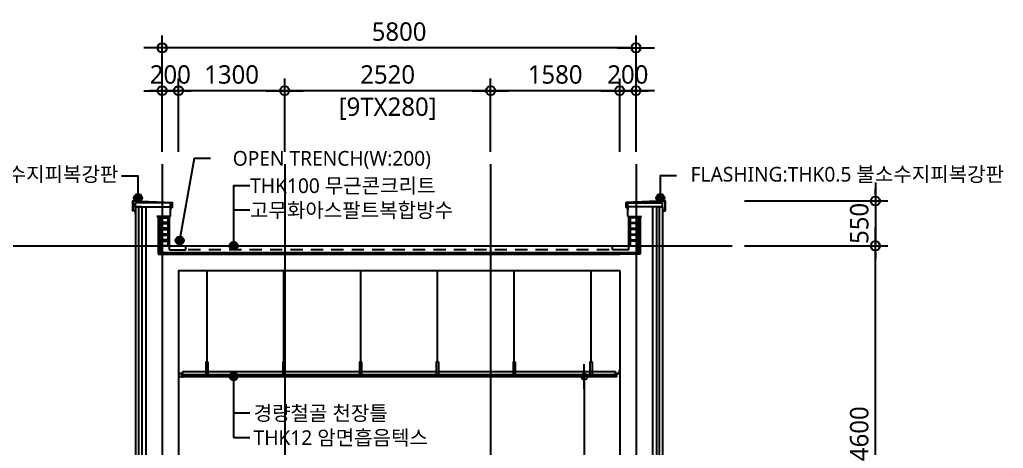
# Model space of a CAD drawing. Header units: millimetres. Extents: x 81033 to 452328, y -17390 to 42241.
# Drawn here: x 305313 to 317353, y 35652 to 40900 of the extents above; entities that cross this region are included whole.
import ezdxf
from ezdxf.enums import TextEntityAlignment as Align

# ---------------------------------------------------------------- set-up
doc = ezdxf.new("R2010")
doc.units = ezdxf.units.MM
doc.header["$LTSCALE"] = 100
doc.header["$MEASUREMENT"] = 0
doc.header["$PDSIZE"] = -10
for name, pattern in [('CEN', [62, 60, -1, 0, -1]), ('HID', [2.5, 1.5, -1]), ('HIDDEN', [2, 1, -1])]:
    doc.linetypes.add(name, pattern=pattern)
doc.layers.get('0').update_dxf_attribs({"linetype": 'CONTINUOUS'})
doc.layers.get('Defpoints').update_dxf_attribs({"color": 171, "linetype": 'CONTINUOUS'})
doc.layers.add('A-XXXX-HATC', color=8, linetype='CONTINUOUS', lineweight=18)
for name, color, linetype in [('CEN(ST)', 1, 'CEN'), ('CON', 2, 'CONTINUOUS'), ('FIN', 8, 'CONTINUOUS'), ('FIN(패널-T75 글라스울)', 6, 'CONTINUOUS'), ('FIN-2', 9, 'CONTINUOUS'), ('INS', 251, 'BATTING'), ('LED', 7, 'CONTINUOUS'), ('NDIM', 7, 'CONTINUOUS'), ('TEXT(MIN)', 7, 'CONTINUOUS'), ('WAL', 3, 'CONTINUOUS'), ('wire-meshes', 1, 'CONTINUOUS'), ('방수', 8, 'HIDDEN')]:
    doc.layers.add(name, color=color, linetype=linetype)
doc.styles.add('CGS', font='cgse', dxfattribs={"bigfont": 'cgs'})
doc.styles.add('나눔바른고딕', font='NanumBarunGothic.ttf')
doc.linetypes.add('BATTING', pattern='A,0.0001,-0.1,[134,ltypeshp.shx,S=0.1,R=0,X=-0.1,Y=0],-0.2,[134,ltypeshp.shx,S=0.1,R=180,X=0.1,Y=0],-0.1', length=0.4001)
doc.dimstyles.new('NDIM 1200', dxfattribs={"dimscale": 75, "dimtxt": 3, "dimasz": 1, "dimexe": 2, "dimexo": 2, "dimgap": 1, "dimtad": 1, "dimdec": 0, "dimdsep": 46, "dimtxsty": 'CGS', "dimblk": 'DOT0', "dimcen": 1, "dimdle": 8, "dimclrd": 256, "dimclre": 256, "dimclrt": 256, "dimadec": 0, "dimazin": 0, "dimtfac": 1, "dimtdec": 0, "dimtix": 1, "dimtmove": 2, "dimatfit": 3, "dimldrblk": 'DOT0', "dimfxl": 1, "dimtolj": 1, "dimtzin": 0, "dimlwd": -1, "dimlwe": -1, "dimarcsym": 0})
pattern_1 = [(45, (-34894735.463, 1082020.723), (-8.838834765, 8.838834765), []), (135, (-34894735.463, 1082020.723), (-8.838834765, -8.838834765), [])]
pattern_2 = [(45, (-34894735.463, 1082089.475), (-8.838834765, 8.838834765), []), (135, (-34894735.463, 1082089.475), (-8.838834765, -8.838834765), [])]

# ---------------------------------------------------------------- blocks, each defined once
blk = doc.blocks.new('DOT0')
blk.add_line((-3, 0), (3, 0))
at = {"color": 6}
blk.add_circle((0, 0), 0.75, dxfattribs=at)
blk = doc.blocks.new('*D707')
at = {"layer": 'Defpoints', "color": 0, "ltscale": 0.4, "transparency": 16777216}
for p in [(307057, 40556), (307057, 39131), (312857, 39131)]:
    blk.add_point(p, dxfattribs=at)
at = {"layer": 'NDIM', "ltscale": 0.4, "transparency": 16777216}
for p, q in [((307057, 39281), (307057, 40706)), ((312857, 39281), (312857, 40706)), ((312782, 40556), (307132, 40556))]:
    blk.add_line(p, q, dxfattribs=at)
at = {"layer": 'NDIM', "ltscale": 0.4, "transparency": 16777216, "xscale": 75, "yscale": 75, "zscale": 75, "rotation": 180}
blk.add_blockref('DOT0', (307057, 40556), dxfattribs=at)
at = {"layer": 'NDIM', "ltscale": 0.4, "transparency": 16777216, "xscale": 75, "yscale": 75, "zscale": 75}
blk.add_blockref('DOT0', (312857, 40556), dxfattribs=at)
at = {"layer": 'NDIM', "ltscale": 0.4, "transparency": 16777216, "insert": (309957, 40753), "char_height": 225, "attachment_point": 5, "style": '나눔바른고딕'}
blk.add_mtext('\\A1;5800', dxfattribs=at)
blk = doc.blocks.new('*D702')
at = {"layer": 'Defpoints', "color": 0, "ltscale": 0.4, "transparency": 16777216}
for p in [(307257, 40031), (307257, 39131), (308557, 39131)]:
    blk.add_point(p, dxfattribs=at)
at = {"layer": 'NDIM', "ltscale": 0.4, "transparency": 16777216}
for p, q in [((307257, 39281), (307257, 40181)), ((308557, 39281), (308557, 40181)), ((308482, 40031), (307332, 40031))]:
    blk.add_line(p, q, dxfattribs=at)
at = {"layer": 'NDIM', "ltscale": 0.4, "transparency": 16777216, "xscale": 75, "yscale": 75, "zscale": 75, "rotation": 180}
blk.add_blockref('DOT0', (307257, 40031), dxfattribs=at)
at = {"layer": 'NDIM', "ltscale": 0.4, "transparency": 16777216, "xscale": 75, "yscale": 75, "zscale": 75}
blk.add_blockref('DOT0', (308557, 40031), dxfattribs=at)
at = {"layer": 'NDIM', "ltscale": 0.4, "transparency": 16777216, "insert": (307907, 40228), "char_height": 225, "attachment_point": 5, "style": '나눔바른고딕'}
blk.add_mtext('\\A1;1300', dxfattribs=at)
blk = doc.blocks.new('*D703')
at = {"layer": 'Defpoints', "color": 0, "ltscale": 0.4, "transparency": 16777216}
for p in [(308557, 40031), (308557, 39131), (311077, 39131)]:
    blk.add_point(p, dxfattribs=at)
at = {"layer": 'NDIM', "ltscale": 0.4, "transparency": 16777216}
for p, q in [((308557, 39281), (308557, 40181)), ((311077, 39281), (311077, 40181)), ((311002, 40031), (308632, 40031))]:
    blk.add_line(p, q, dxfattribs=at)
at = {"layer": 'NDIM', "ltscale": 0.4, "transparency": 16777216, "xscale": 75, "yscale": 75, "zscale": 75, "rotation": 180}
blk.add_blockref('DOT0', (308557, 40031), dxfattribs=at)
at = {"layer": 'NDIM', "ltscale": 0.4, "transparency": 16777216, "xscale": 75, "yscale": 75, "zscale": 75}
blk.add_blockref('DOT0', (311077, 40031), dxfattribs=at)
at = {"layer": 'NDIM', "ltscale": 0.4, "transparency": 16777216, "char_height": 225, "attachment_point": 5, "style": '나눔바른고딕'}
for s, insert in [('\\A1;2520', (309817, 40228)), ('\\A1;[9TX280]', (309817, 39810))]:
    blk.add_mtext(s, dxfattribs=dict(at, insert=insert))
blk = doc.blocks.new('*D704')
at = {"layer": 'Defpoints', "color": 0, "ltscale": 0.4, "transparency": 16777216}
for p in [(311077, 40031), (311077, 39131), (312657, 39131)]:
    blk.add_point(p, dxfattribs=at)
at = {"layer": 'NDIM', "ltscale": 0.4, "transparency": 16777216}
for p, q in [((311077, 39281), (311077, 40181)), ((312657, 39281), (312657, 40181)), ((312582, 40031), (311152, 40031))]:
    blk.add_line(p, q, dxfattribs=at)
at = {"layer": 'NDIM', "ltscale": 0.4, "transparency": 16777216, "xscale": 75, "yscale": 75, "zscale": 75, "rotation": 180}
blk.add_blockref('DOT0', (311077, 40031), dxfattribs=at)
at = {"layer": 'NDIM', "ltscale": 0.4, "transparency": 16777216, "xscale": 75, "yscale": 75, "zscale": 75}
blk.add_blockref('DOT0', (312657, 40031), dxfattribs=at)
at = {"layer": 'NDIM', "ltscale": 0.4, "transparency": 16777216, "insert": (311867, 40228), "char_height": 225, "attachment_point": 5, "style": '나눔바른고딕'}
blk.add_mtext('\\A1;1580', dxfattribs=at)
blk = doc.blocks.new('*D706')
at = {"layer": 'Defpoints', "color": 0, "ltscale": 0.4, "transparency": 16777216}
for p in [(312552, 36531), (312224, 33531), (312552, 33531)]:
    blk.add_point(p, dxfattribs=at)
at = {"layer": 'NDIM', "ltscale": 0.4, "transparency": 16777216}
for p, q in [((312452, 36531), (312124, 36531)), ((312224, 36481), (312224, 33581)), ((312452, 33531), (312124, 33531))]:
    blk.add_line(p, q, dxfattribs=at)
at = {"layer": 'NDIM', "ltscale": 0.4, "transparency": 16777216, "xscale": 50, "yscale": 50, "zscale": 50}
for p, rotation in [((312224, 36531), 90), ((312224, 33531), 270)]:
    blk.add_blockref('DOT0', p, dxfattribs=dict(at, rotation=rotation))
at = {"layer": 'NDIM', "ltscale": 0.4, "transparency": 16777216, "insert": (312092, 35031), "char_height": 150, "attachment_point": 5, "rotation": 90, "style": '나눔바른고딕'}
blk.add_mtext('\\A1;CH:3000', dxfattribs=at)
blk = doc.blocks.new('*D716')
at = {"layer": 'Defpoints', "color": 0, "ltscale": 0.4, "transparency": 16777216}
for p in [(307057, 40031), (307057, 39131), (307257, 39131)]:
    blk.add_point(p, dxfattribs=at)
at = {"layer": 'NDIM', "ltscale": 0.4, "transparency": 16777216}
for p, q in [((307057, 39281), (307057, 40181)), ((307257, 39281), (307257, 40181)), ((306982, 40031), (306907, 40031)), ((307257, 40031), (307057, 40031)), ((307332, 40031), (307407, 40031))]:
    blk.add_line(p, q, dxfattribs=at)
at = {"layer": 'NDIM', "ltscale": 0.4, "transparency": 16777216, "xscale": 75, "yscale": 75, "zscale": 75}
blk.add_blockref('DOT0', (307057, 40031), dxfattribs=at)
at = {"layer": 'NDIM', "ltscale": 0.4, "transparency": 16777216, "xscale": 75, "yscale": 75, "zscale": 75, "rotation": 180}
blk.add_blockref('DOT0', (307257, 40031), dxfattribs=at)
at = {"layer": 'NDIM', "ltscale": 0.4, "transparency": 16777216, "insert": (307157, 40228), "char_height": 225, "attachment_point": 5, "style": '나눔바른고딕'}
blk.add_mtext('\\A1;200', dxfattribs=at)
blk = doc.blocks.new('*D717')
at = {"layer": 'Defpoints', "color": 0, "ltscale": 0.4, "transparency": 16777216}
for p in [(312657, 40031), (312657, 39131), (312857, 39131)]:
    blk.add_point(p, dxfattribs=at)
at = {"layer": 'NDIM', "ltscale": 0.4, "transparency": 16777216}
for p, q in [((312657, 39281), (312657, 40181)), ((312857, 39281), (312857, 40181)), ((312582, 40031), (312507, 40031)), ((312857, 40031), (312657, 40031)), ((312932, 40031), (313007, 40031))]:
    blk.add_line(p, q, dxfattribs=at)
at = {"layer": 'NDIM', "ltscale": 0.4, "transparency": 16777216, "xscale": 75, "yscale": 75, "zscale": 75}
blk.add_blockref('DOT0', (312657, 40031), dxfattribs=at)
at = {"layer": 'NDIM', "ltscale": 0.4, "transparency": 16777216, "xscale": 75, "yscale": 75, "zscale": 75, "rotation": 180}
blk.add_blockref('DOT0', (312857, 40031), dxfattribs=at)
at = {"layer": 'NDIM', "ltscale": 0.4, "transparency": 16777216, "insert": (312757, 40228), "char_height": 225, "attachment_point": 5, "style": '나눔바른고딕'}
blk.add_mtext('\\A1;200', dxfattribs=at)
blk = doc.blocks.new('*D872')
at = {"layer": 'Defpoints', "color": 0, "ltscale": 0.4, "transparency": 16777216}
for p in [(314033, 38681), (314033, 38131), (315787, 38131)]:
    blk.add_point(p, dxfattribs=at)
at = {"layer": 'NDIM', "ltscale": 0.4, "transparency": 16777216}
for p, q in [((315787, 38756), (315787, 38831)), ((314183, 38681), (315937, 38681)), ((315787, 38681), (315787, 38131)), ((314183, 38131), (315937, 38131)), ((315787, 38056), (315787, 37981))]:
    blk.add_line(p, q, dxfattribs=at)
at = {"layer": 'NDIM', "ltscale": 0.4, "transparency": 16777216, "xscale": 75, "yscale": 75, "zscale": 75}
for p, rotation in [((315787, 38681), 270), ((315787, 38131), 90)]:
    blk.add_blockref('DOT0', p, dxfattribs=dict(at, rotation=rotation))
at = {"layer": 'NDIM', "ltscale": 0.4, "transparency": 16777216, "insert": (315590, 38406), "char_height": 225, "attachment_point": 5, "rotation": 90, "style": '나눔바른고딕'}
blk.add_mtext('\\A1;550', dxfattribs=at)
blk = doc.blocks.new('*D982')
at = {"layer": 'Defpoints', "color": 0, "ltscale": 0.4, "transparency": 16777216}
for p in [(314033, 38131), (315787, 38131), (314033, 33531)]:
    blk.add_point(p, dxfattribs=at)
at = {"layer": 'NDIM', "ltscale": 0.4, "transparency": 16777216}
for p, q in [((314183, 38131), (315937, 38131)), ((315787, 33606), (315787, 38056)), ((314183, 33531), (315937, 33531))]:
    blk.add_line(p, q, dxfattribs=at)
at = {"layer": 'NDIM', "ltscale": 0.4, "transparency": 16777216, "xscale": 75, "yscale": 75, "zscale": 75}
for p, rotation in [((315787, 38131), 90), ((315787, 33531), 270)]:
    blk.add_blockref('DOT0', p, dxfattribs=dict(at, rotation=rotation))
at = {"layer": 'NDIM', "ltscale": 0.4, "transparency": 16777216, "insert": (315590, 35831), "char_height": 225, "attachment_point": 5, "rotation": 90, "style": '나눔바른고딕'}
blk.add_mtext('\\A1;4600', dxfattribs=at)

msp = doc.modelspace()

# ---------------------------------------------------------------- hatches: boundary and pattern name
at = {"ltscale": 10000}
h = msp.add_hatch(color=256, dxfattribs=at)
h.dxf.hatch_style = 1
edge = h.paths.add_edge_path()
edge.add_arc((306760.5, 38717.3), 50, 180, 540, ccw=False)
h = msp.add_hatch(color=256, dxfattribs=at)
h.dxf.hatch_style = 1
edge = h.paths.add_edge_path()
edge.add_arc((313154.1, 38717.3), 50, 0, 360)
h = msp.add_hatch(color=256, dxfattribs=at)
h.dxf.hatch_style = 1
edge = h.paths.add_edge_path()
edge.add_arc((307271.2, 38195.8), 50, 0, 360)
h = msp.add_hatch(color=256, dxfattribs=at)
h.dxf.hatch_style = 1
edge = h.paths.add_edge_path()
edge.add_arc((307932.3, 38130.6), 50, 0, 360)
at = {"layer": 'A-XXXX-HATC', "ltscale": 0.1}
h = msp.add_hatch(dxfattribs=at)
h.set_pattern_fill('ANSI37', color=256, scale=100)
h.set_pattern_definition(pattern_2)
edge = h.paths.add_edge_path()
edge.add_line((307047.3, 38130.6), (307047.3, 38050.6))
edge.add_line((307047.3, 38050.6), (307046.1, 38050.6))
edge.add_line((307046.1, 38050.6), (307027.3, 38069.4))
edge.add_line((307027.3, 38069.4), (307027.3, 38130.6))
edge.add_line((307027.3, 38130.6), (307047.3, 38130.5))
h = msp.add_hatch(dxfattribs=at)
h.set_pattern_fill('ANSI37', color=256, scale=100)
h.set_pattern_definition(pattern_1)
h.paths.add_polyline_path([(307046.1, 38050.6), (307047.3, 38050.6), (307047.3, 38061.8), (307047.3, 38061.8), (307034.8, 38061.8)])
h = msp.add_hatch(dxfattribs=at)
h.set_pattern_fill('ANSI37', color=256, scale=100)
h.set_pattern_definition(pattern_2)
edge = h.paths.add_edge_path()
edge.add_line((312867.3, 38130.6), (312867.3, 38050.6))
edge.add_line((312867.3, 38050.6), (312868.5, 38050.6))
edge.add_line((312868.5, 38050.6), (312887.3, 38069.4))
edge.add_line((312887.3, 38069.4), (312887.3, 38130.6))
edge.add_line((312887.3, 38130.6), (312867.3, 38130.5))
h = msp.add_hatch(dxfattribs=at)
h.set_pattern_fill('ANSI37', color=256, scale=100)
h.set_pattern_definition(pattern_1)
h.paths.add_polyline_path([(312868.5, 38050.6), (312867.3, 38050.6), (312867.3, 38061.8), (312867.3, 38061.8), (312879.7, 38061.8)])

# ---------------------------------------------------------------- linework, layer by layer
at = {"layer": 'CEN(ST)', "ltscale": 10000}
for p, q in [((307057.3, 39130.6), (307057.3, 2230.6)), ((308557.3, 39130.6), (308557.3, 2230.6)), ((311077.3, 39130.6), (311077.3, 2230.6)), ((312857.3, 39130.6), (312857.3, 2230.6)), ((304657.3, 38130.6), (314033.2, 38130.6))]:
    msp.add_line(p, q, dxfattribs=at)
at = {"layer": 'CON', "ltscale": 10000}
for p, q in [((306857.3, 38606.8), (306857.3, 34013.9)), ((306857.3, 38606.8), (307157.3, 38606.8)), ((313057.3, 38606.8), (312757.3, 38606.8)), ((313057.3, 38606.8), (313057.3, 2230.6)), ((307157.3, 38491.8), (306992.3, 38491.8)), ((307007.3, 38483.2), (307007.3, 38030.6)), ((312757.3, 38491.8), (312922.3, 38491.8)), ((312907.3, 38483.2), (312907.3, 38030.6)), ((307007.3, 38030.6), (312657.3, 38030.6)), ((312907.3, 38030.6), (307007.3, 38030.6)), ((307257.3, 37830.6), (307257.3, 34013.9)), ((307257.3, 37830.6), (312657.3, 37830.6)), ((312657.3, 37830.6), (312657.3, 33460.6))]:
    msp.add_line(p, q, dxfattribs=at)
at = {"layer": 'CON', "ltscale": 5}
for p, q in [((307157.3, 38491.8), (307157.3, 38606.8)), ((312757.3, 38491.8), (312757.3, 38606.8)), ((307007.3, 38483.2), (306992.3, 38491.8)), ((312907.3, 38483.2), (312922.3, 38491.8))]:
    msp.add_line(p, q, dxfattribs=at)
at = {"layer": 'FIN', "ltscale": 5}
for p, q in [((307147.3, 38080.6), (307147.3, 38491.8)), ((312767.3, 38080.6), (312767.3, 38491.8)), ((307147.3, 38130.6), (307027.3, 38130.6)), ((307147.3, 38080.6), (307347.3, 38080.6)), ((307347.3, 38080.6), (307347.3, 38130.6)), ((307347.3, 38130.6), (312567.3, 38130.6)), ((312567.3, 38080.6), (312567.3, 38130.6)), ((312767.3, 38080.6), (312567.3, 38080.6)), ((312767.3, 38130.6), (312887.3, 38130.6))]:
    msp.add_line(p, q, dxfattribs=at)
at = {"layer": 'FIN', "ltscale": 1000}
msp.add_line((307257.3, 36530.6), (312617.3, 36530.6), dxfattribs=at)
at = {"layer": 'FIN'}
for points in [[(307157.3, 38602.6), (307177.3, 38602.6), (307177.3, 38658.6), (306702.3, 38678.6), (306702.3, 38562.6), (306732.3, 38562.6), (306732.3, 38520.6), (306730.3, 38520.6), (306730.3, 38560.6), (306700.3, 38560.6), (306700.3, 38680.6), (307179.3, 38660.6), (307179.3, 38600.6), (307159.3, 38600.6), (307159.3, 38570.6), (307157.3, 38570.6)], [(312757.3, 38602.6), (312737.3, 38602.6), (312737.3, 38658.6), (313212.3, 38678.6), (313212.3, 38562.6), (313182.3, 38562.6), (313182.3, 38520.6), (313184.3, 38520.6), (313184.3, 38560.6), (313214.3, 38560.6), (313214.3, 38680.6), (312735.3, 38660.6), (312735.3, 38600.6), (312755.3, 38600.6), (312755.3, 38570.6), (312757.3, 38570.6)]]:
    msp.add_lwpolyline(points, close=True, dxfattribs=at)
at = {"layer": 'FIN(패널-T75 글라스울)', "ltscale": 10000}
for p, q in [((307157.3, 38656.8), (306732.3, 38656.8)), ((306732.3, 38606.8), (306732.3, 38656.8)), ((307157.3, 38606.8), (307157.3, 38656.8)), ((312757.3, 38606.8), (312757.3, 38656.8)), ((312757.3, 38656.8), (313182.3, 38656.8)), ((313182.3, 38606.8), (313182.3, 38656.8)), ((306732.3, 38606.8), (306732.3, 34013.9)), ((306732.3, 38606.8), (307157.3, 38606.8)), ((306807.3, 38606.8), (306732.3, 38606.8)), ((306807.3, 38606.8), (306807.3, 34013.9)), ((313182.3, 38606.8), (312757.3, 38606.8)), ((313107.3, 38606.8), (313107.3, 2230.6)), ((313107.3, 38606.8), (313182.3, 38606.8)), ((313182.3, 38606.8), (313182.3, 2230.6))]:
    msp.add_line(p, q, dxfattribs=at)
at = {"layer": 'FIN-2'}
for p, q in [((307012.3, 38483.6), (306992.3, 38491.8)), ((312902.3, 38483.6), (312922.3, 38491.8)), ((307607.3, 36706.6), (307607.3, 37830.6)), ((308547.3, 36706.6), (308547.3, 37830.6)), ((309487.3, 36706.6), (309487.3, 37830.6)), ((310427.3, 36706.6), (310427.3, 37830.6)), ((311367.3, 36706.6), (311367.3, 37830.6)), ((312307.3, 36706.6), (312307.3, 37830.6)), ((307309.3, 36556.6), (307309.3, 36594.6)), ((307309.3, 36594.6), (312605.3, 36594.6)), ((307309.3, 36556.6), (312605.3, 36556.6)), ((307309.3, 36542.6), (312617.3, 36542.6)), ((307309.3, 36530.6), (312617.3, 36530.6)), ((312605.3, 36556.6), (312605.3, 36594.6)), ((312605.3, 36556.6), (312605.3, 36594.6))]:
    msp.add_line(p, q, dxfattribs=at)
at = {"layer": 'FIN-2', "ltscale": 0.1}
for p, q in [((307027.3, 38491.8), (307027.3, 38069.4)), ((312887.3, 38491.8), (312887.3, 38069.4)), ((307007.3, 38061.1), (307037.8, 38030.6)), ((307027.3, 38069.4), (307046.1, 38050.6)), ((307046.1, 38050.6), (312868.5, 38050.6)), ((307047.3, 38050.6), (307047.3, 38130.6)), ((312867.3, 38050.6), (312867.3, 38130.6)), ((312887.3, 38069.4), (312868.5, 38050.6)), ((312907.3, 38061.1), (312876.8, 38030.6))]:
    msp.add_line(p, q, dxfattribs=at)
at = {"layer": 'FIN-2'}
for points in [[(307315.3, 36528.6), (307315.3, 36530.6), (307297.3, 36530.6), (307297.3, 36568.6), (307259.3, 36568.6), (307259.3, 36608.6), (307257.3, 36608.6), (307257.3, 36566.6), (307295.3, 36566.6), (307295.3, 36528.6), (307315.3, 36528.6)], [(312599.3, 36528.6), (312599.3, 36530.6), (312617.3, 36530.6), (312617.3, 36568.6), (312655.3, 36568.6), (312655.3, 36608.6), (312657.3, 36608.6), (312657.3, 36566.6), (312619.3, 36566.6), (312619.3, 36528.6), (312599.3, 36528.6)]]:
    msp.add_lwpolyline(points, dxfattribs=at)
for points in [[(307622.3, 36706.6), (307592.3, 36706.6), (307592.3, 36556.6), (307622.3, 36556.6)], [(308562.3, 36706.6), (308532.3, 36706.6), (308532.3, 36556.6), (308562.3, 36556.6)], [(309502.3, 36706.6), (309472.3, 36706.6), (309472.3, 36556.6), (309502.3, 36556.6)], [(310442.3, 36706.6), (310412.3, 36706.6), (310412.3, 36556.6), (310442.3, 36556.6)], [(311382.3, 36706.6), (311352.3, 36706.6), (311352.3, 36556.6), (311382.3, 36556.6)], [(312322.3, 36706.6), (312292.3, 36706.6), (312292.3, 36556.6), (312322.3, 36556.6)]]:
    msp.add_lwpolyline(points, close=True, dxfattribs=at)
at = {"layer": 'INS', "ltscale": 0.9}
for p, q in [((306769.8, 34013.9), (306769.8, 38606.8)), ((313144.8, 2230.6), (313144.8, 38606.8))]:
    msp.add_line(p, q, dxfattribs=at)
at = {"layer": 'LED', "ltscale": 10000}
for p, q in [((308132.3, 38567.5), (307932.3, 38567.5)), ((308132.3, 36082.6), (307932.3, 36082.6))]:
    msp.add_line(p, q, dxfattribs=at)
for points in [[(307648.9, 39202.5), (307448.9, 39202.5), (307271.2, 38195.8)], [(306560.5, 38987.7), (306760.5, 38987.7), (306760.5, 38717.3)], [(313354.1, 38987.7), (313154.1, 38987.7), (313154.1, 38717.3)], [(308132.3, 38867.5), (307932.3, 38867.5), (307932.3, 38130.6)]]:
    msp.add_lwpolyline(points, dxfattribs=at)
for centre in [(306760.5, 38717.3), (313154.1, 38717.3), (307271.2, 38195.8), (307932.3, 38130.6)]:
    msp.add_circle(centre, 50, dxfattribs=at)
at = {"layer": 'WAL'}
for points in [[(307037.3, 38473.8), (307127.3, 38473.8), (307127.3, 38416.8), (307037.3, 38416.8)], [(312877.3, 38473.8), (312787.3, 38473.8), (312787.3, 38416.8), (312877.3, 38416.8)], [(307037.3, 38402.8), (307127.3, 38402.8), (307127.3, 38345.8), (307037.3, 38345.8)], [(307037.3, 38331.8), (307127.3, 38331.8), (307127.3, 38274.8), (307037.3, 38274.8)], [(312877.3, 38402.8), (312787.3, 38402.8), (312787.3, 38345.8), (312877.3, 38345.8)], [(312877.3, 38331.8), (312787.3, 38331.8), (312787.3, 38274.8), (312877.3, 38274.8)], [(307037.3, 38260.8), (307127.3, 38260.8), (307127.3, 38203.8), (307037.3, 38203.8)], [(307037.3, 38189.8), (307127.3, 38189.8), (307127.3, 38132.8), (307037.3, 38132.8)], [(312877.3, 38260.8), (312787.3, 38260.8), (312787.3, 38203.8), (312877.3, 38203.8)], [(312877.3, 38189.8), (312787.3, 38189.8), (312787.3, 38132.8), (312877.3, 38132.8)]]:
    msp.add_lwpolyline(points, close=True, dxfattribs=at)
at = {"layer": 'wire-meshes', "linetype": 'HID'}
msp.add_line((307377.3, 38085.6), (312545, 38085.6), dxfattribs=at)
at = {"layer": '방수', "linetype": 'HID', "ltscale": 0.05}
for p, q in [((307017.3, 38481.6), (306992.3, 38491.8)), ((307017.3, 38481.6), (307017.3, 38065.2)), ((312897.3, 38481.6), (312922.3, 38491.8)), ((312897.3, 38481.6), (312897.3, 38065.2))]:
    msp.add_line(p, q, dxfattribs=at)
at = {"layer": '방수', "ltscale": 0.1}
for p, q in [((307041.9, 38040.6), (307017.3, 38065.2)), ((312872.6, 38040.6), (312897.3, 38065.2)), ((307041.9, 38040.6), (312872.6, 38040.6))]:
    msp.add_line(p, q, dxfattribs=at)

# ---------------------------------------------------------------- texts
at = {"layer": 'TEXT(MIN)', "style": '나눔바른고딕'}
for s, p in [('OPEN TRENCH(W:200)', (310346.3, 39202.6)), ('FLASHING:THK0.5 불소수지피복강판', (306521.1, 39007.9)), ('FLASHING:THK0.5 불소수지피복강판', (317361.2, 39007.9))]:
    msp.add_text(s, height=180, dxfattribs=at).set_placement(p, align=Align.MIDDLE_RIGHT)
for s, p in [('THK100 무근콘크리트', (308135.2, 38867.5)), ('고무화아스팔트복합방수', (308132.3, 38567.5)), ('경량철골 천장틀', (308176.5, 36082.6)), ('THK12 암면흡음텍스', (308176.5, 35782.6))]:
    msp.add_text(s, height=180, dxfattribs=at).set_placement(p, align=Align.MIDDLE_LEFT)

# ---------------------------------------------------------------- dimensions: what is measured, and where the dimension line sits
at = {"layer": 'NDIM', "ltscale": 0.4}
for base, p1, p2, angle, picture, middle in [((307057.3, 40555.6), (312857.3, 39130.6), (307057.3, 39130.6), 180, '*D707', (309957.3, 40752.7)), ((307057.3, 40030.6), (307257.3, 39130.6), (307057.3, 39130.6), 180, '*D716', (307157.3, 40227.7)), ((307257.3, 40030.6), (308557.3, 39130.6), (307257.3, 39130.6), 180, '*D702', (307907.3, 40227.9)), ((311077.3, 40030.6), (312657.3, 39130.6), (311077.3, 39130.6), 180, '*D704', (311867.3, 40227.7)), ((312657.3, 40030.6), (312857.3, 39130.6), (312657.3, 39130.6), 180, '*D717', (312757.3, 40227.7)), ((315786.9, 38130.6), (314033.2, 38680.6), (314033.2, 38130.6), 270, '*D872', (315589.8, 38405.6)), ((315786.9, 38130.6), (314033.2, 33530.6), (314033.2, 38130.6), 90, '*D982', (315589.6, 35830.6))]:
    dim = msp.add_linear_dim(base=base, p1=p1, p2=p2, angle=angle, dimstyle='NDIM 1200', override={"dimtxsty": '나눔바른고딕'}, dxfattribs=at)
    dim.commit()
    dim.dimension.update_dxf_attribs({"geometry": picture, "text_midpoint": middle})
for base, p1, p2, angle, text, override, picture, middle in [((308557.3, 40030.6), (311077.3, 39130.6), (308557.3, 39130.6), 180, '<>\\X[9TX280]', {"dimtxsty": '나눔바른고딕'}, '*D703', (309817.3, 40030.6)), ((312224, 33530.6), (312551.8, 36530.6), (312551.8, 33530.6), 270, 'CH:<>', {"dimscale": 50, "dimtxsty": '나눔바른고딕'}, '*D706', (312092.4, 35030.6))]:
    dim = msp.add_linear_dim(base=base, p1=p1, p2=p2, angle=angle, text=text, dimstyle='NDIM 1200', override=override, dxfattribs=at)
    dim.commit()
    dim.dimension.update_dxf_attribs({"geometry": picture, "text_midpoint": middle})

# ---------------------------------------------------------------- leaders
at = {"layer": 'LED', "ltscale": 10000}
msp.add_leader([(307932.3, 36532.6), (307932.3, 35782.6), (308132.3, 35782.6)], dimstyle='NDIM 1200', override={"dimscale": 120, "dimasz": 1, "dimgap": 1, "dimtad": 0, "dimldrblk": 'Dot'}, dxfattribs=at)

doc.saveas('drawing.dxf')
